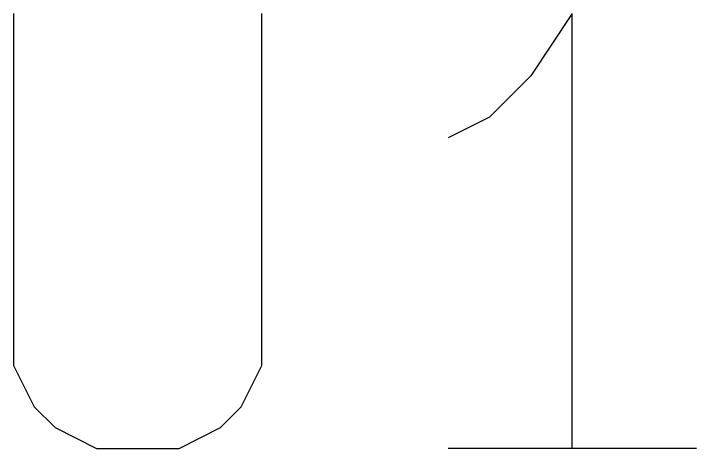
# Model space of a CAD drawing. Extents: x 0.4 to 11.3, y -7.9 to -0.4.
# Drawn here: x 5.5619 to 5.6405, y -1.3231 to -1.2731 of the extents above; entities that cross this region are included whole.
import ezdxf

# ---------------------------------------------------------------- set-up
doc = ezdxf.new("R2010")
doc.units = 0
doc.header["$MEASUREMENT"] = 0
doc.layers.add('CYAN2', color=4, linetype='CONTINUOUS')

msp = doc.modelspace()

# ---------------------------------------------------------------- linework, layer by layer
at = {"layer": 'CYAN2', "linetype": 'CONTINUOUS'}
for p, q in [((5.5619, -1.27313), (5.5619, -1.31361)), ((5.5619, -1.27313), (5.5619, -1.31361)), ((5.59047, -1.31361), (5.59047, -1.27313)), ((5.59047, -1.31361), (5.59047, -1.27313)), ((5.62619, -1.27313), (5.62143, -1.28028)), ((5.62619, -1.27313), (5.62143, -1.28028)), ((5.62619, -1.32313), (5.62619, -1.27313)), ((5.62619, -1.32313), (5.62619, -1.27313)), ((5.62143, -1.28028), (5.61667, -1.28504)), ((5.62143, -1.28028), (5.61667, -1.28504)), ((5.61667, -1.28504), (5.61191, -1.28742)), ((5.61667, -1.28504), (5.61191, -1.28742)), ((5.5619, -1.31361), (5.56428, -1.31837)), ((5.5619, -1.31361), (5.56428, -1.31837)), ((5.58809, -1.31837), (5.59047, -1.31361)), ((5.58809, -1.31837), (5.59047, -1.31361)), ((5.56428, -1.31837), (5.56667, -1.32075)), ((5.56428, -1.31837), (5.56667, -1.32075)), ((5.58571, -1.32075), (5.58809, -1.31837)), ((5.58571, -1.32075), (5.58809, -1.31837)), ((5.56667, -1.32075), (5.57143, -1.32313)), ((5.56667, -1.32075), (5.57143, -1.32313)), ((5.58095, -1.32313), (5.58571, -1.32075)), ((5.58095, -1.32313), (5.58571, -1.32075)), ((5.57143, -1.32313), (5.58095, -1.32313)), ((5.57143, -1.32313), (5.58095, -1.32313)), ((5.64048, -1.32313), (5.61191, -1.32313)), ((5.64048, -1.32313), (5.61191, -1.32313))]:
    msp.add_line(p, q, dxfattribs=at)

doc.saveas('drawing.dxf')
